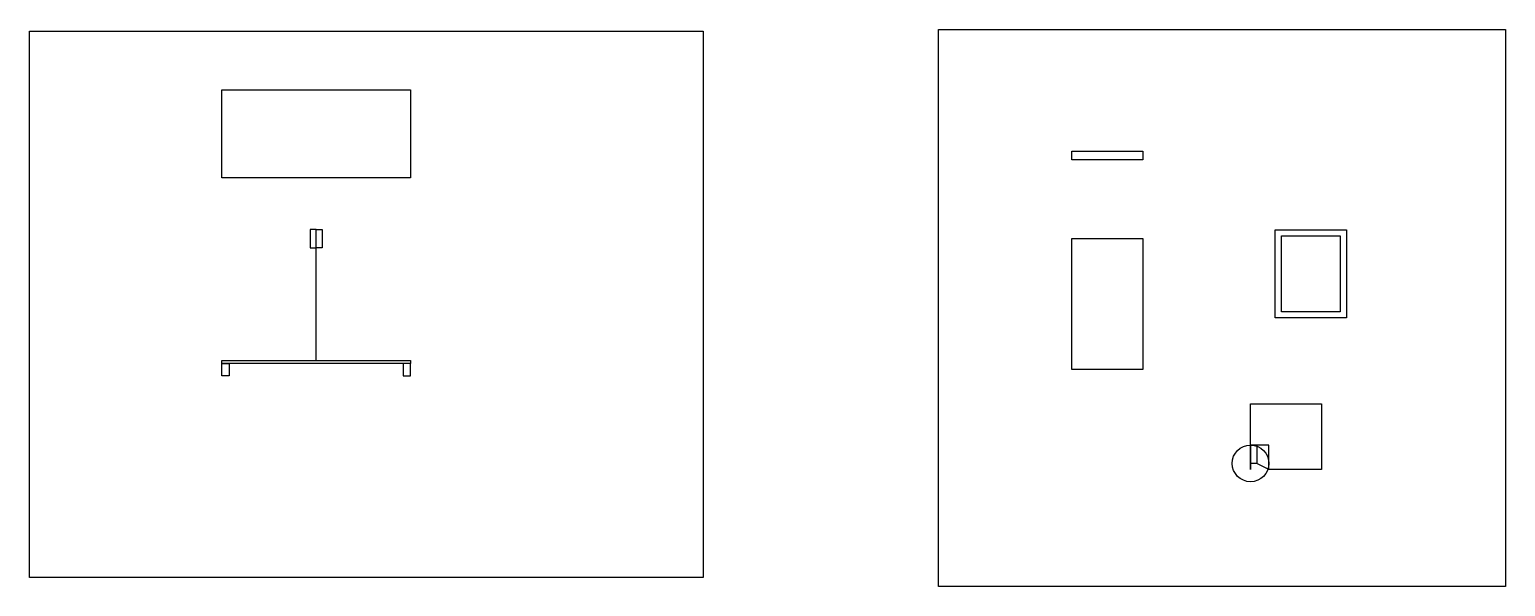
# Model space of a CAD drawing. Header units: millimetres. Extents: x -5889 to 6156, y -865 to 3682.
import ezdxf

# ---------------------------------------------------------------- set-up
doc = ezdxf.new("R2010")
doc.units = ezdxf.units.MM
doc.layers.add('dustbind1', color=240, linetype='Continuous', plot=False)
doc.layers.add('dustbind2', color=80, linetype='Continuous')

msp = doc.modelspace()

# ---------------------------------------------------------------- linework, layer by layer
at = {"layer": 'dustbind1'}
for points in [[(2617, 1977), (3197, 1977), (3197, 907), (2617, 907)], [(4278, 1327), (4278, 2047), (4858, 2047), (4858, 1327)], [(4328, 1377), (4328, 1997), (4808, 1997), (4808, 1377)]]:
    msp.add_lwpolyline(points, close=True, dxfattribs=at)
at = {"layer": 'dustbind2', "color": 11, "true_color": 0xfe7c7c}
for p, q in [((-3550, 2050), (-3600, 2050)), ((-3600, 2050), (-3600, 1900)), ((-3550, 981), (-3550, 2050)), ((-3550, 2050), (-3500, 2050)), ((-3500, 2050), (-3500, 1900)), ((-3600, 1900), (-3550, 1900)), ((-3500, 1900), (-3550, 1900))]:
    msp.add_line(p, q, dxfattribs=at)
at = {"layer": 'dustbind2', "color": 254, "true_color": 0xfeeab9}
for p, q in [((-4320, 956), (-4260, 956)), ((-4320, 856), (-4320, 956)), ((-4260, 856), (-4320, 856)), ((-4260, 956), (-4260, 856)), ((-2780, 956), (-2840, 956)), ((-2840, 956), (-2840, 856)), ((-2840, 856), (-2780, 856)), ((-2780, 856), (-2780, 956))]:
    msp.add_line(p, q, dxfattribs=at)
at = {"layer": 'dustbind2', "color": 6}
for p, q in [((4076, 90), (4076, 125)), ((4226, 90), (4126, 140))]:
    msp.add_line(p, q, dxfattribs=at)
at = {"layer": 'dustbind2', "color": 40, "true_color": 0xf8d731}
msp.add_lwpolyline([(-5889, 3667), (-391, 3667), (-391, -792), (-5889, -792)], close=True, dxfattribs=at)
at = {"layer": 'dustbind2', "color": 2}
msp.add_lwpolyline([(1530, 3682), (6156, 3682), (6156, -865), (1530, -865)], close=True, dxfattribs=at)
at = {"layer": 'dustbind2', "color": 11, "true_color": 0xfe7c7c}
for points in [[(-4320, 3190), (-2780, 3190), (-2780, 2470), (-4320, 2470)], [(-4320, 981), (-2780, 981), (-2780, 956), (-4320, 956)]]:
    msp.add_lwpolyline(points, close=True, dxfattribs=at)
at = {"layer": 'dustbind2', "color": 6}
for points in [[(3198, 2618), (2618, 2618), (2618, 2688), (3198, 2688)], [(4076, 290), (4126, 290), (4126, 140), (4076, 140)]]:
    msp.add_lwpolyline(points, close=True, dxfattribs=at)
for points in [[(4076, 90), (4076, 625), (4656, 625), (4656, 90), (4226, 90)], [(4226, 90), (4226, 290), (4076, 290), (4076, 90)]]:
    msp.add_lwpolyline(points, dxfattribs=at)
msp.add_circle((4076, 140), 150, dxfattribs=at)

doc.saveas('drawing.dxf')
